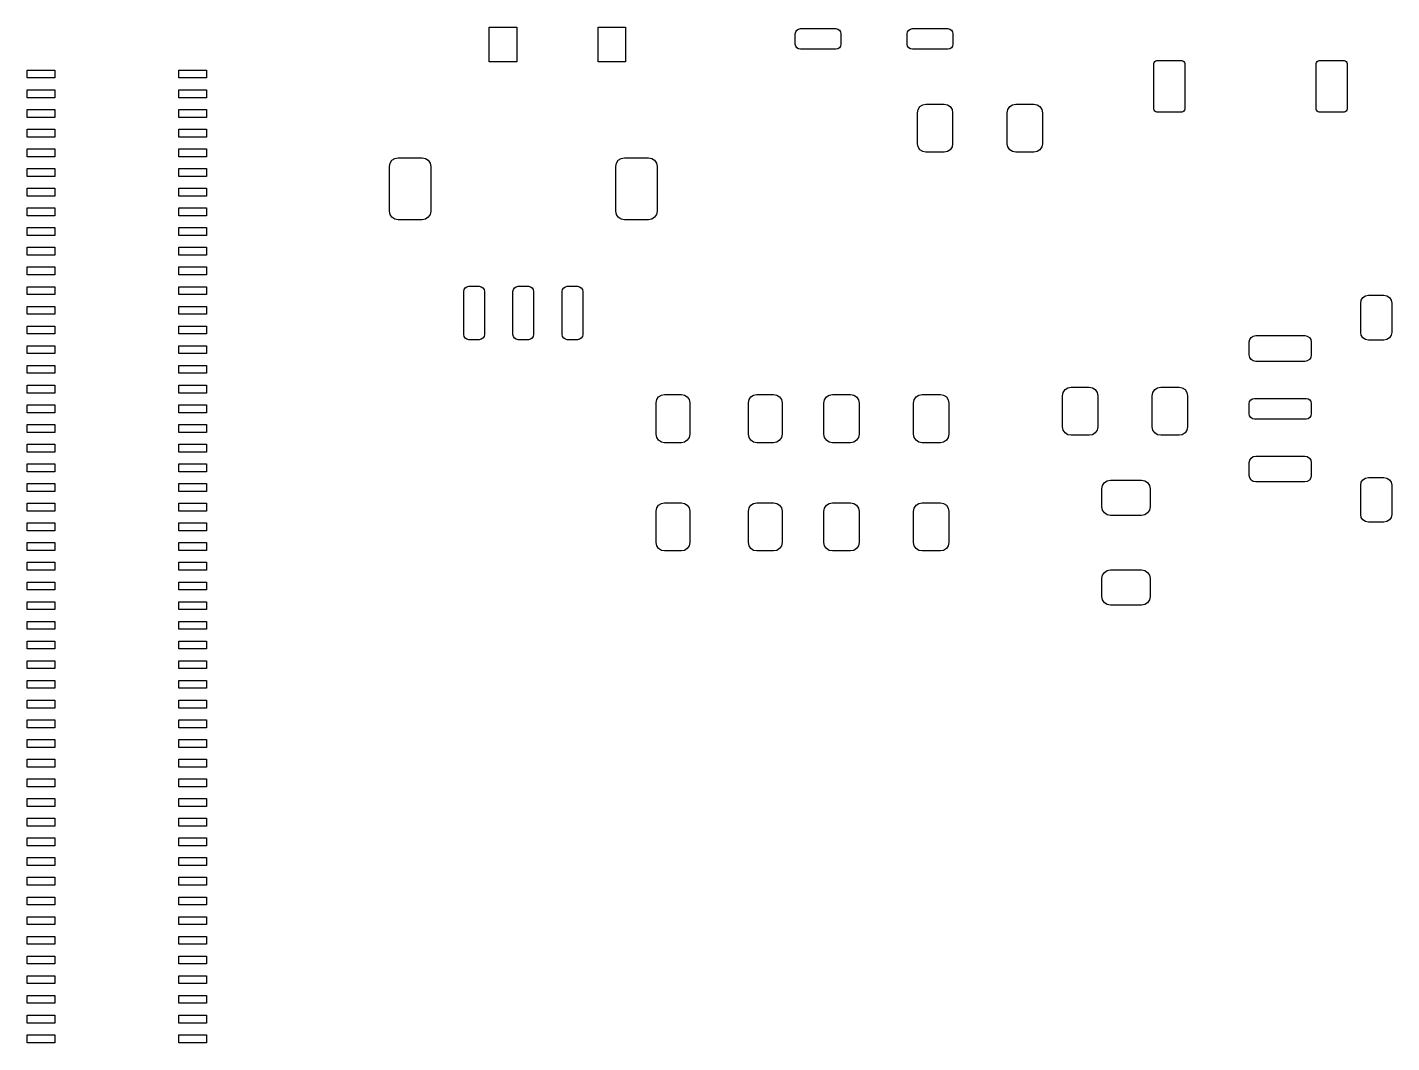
# Model space of a CAD drawing. Header units: millimetres. Extents: x 23.3 to 111.9, y -119.4 to -27.5.
# Drawn here: x 84.14 to 111.87, y -68.88 to -48.25 of the extents above; entities that cross this region are included whole.
import ezdxf

# ---------------------------------------------------------------- set-up
doc = ezdxf.new("R2010")
doc.units = ezdxf.units.MM
doc.layers.add('BLACK', color=250, linetype='CONTINUOUS')

msp = doc.modelspace()

# ---------------------------------------------------------------- linework, layer by layer
at = {"layer": 'BLACK', "linetype": 'CONTINUOUS'}
for p, q in [((93.53, -48.95), (93.53, -48.25)), ((93.53, -48.25), (94.09, -48.25)), ((94.09, -48.25), (94.09, -48.95)), ((95.74, -48.95), (95.74, -48.25)), ((95.74, -48.25), (96.3, -48.25)), ((96.3, -48.25), (96.3, -48.95)), ((99.74875, -48.3825), (99.756743, -48.342318)), ((99.74875, -48.5925), (99.74875, -48.3825)), ((99.756743, -48.342318), (99.779504, -48.308254)), ((99.779504, -48.308254), (99.813568, -48.285493)), ((99.813568, -48.285493), (99.85375, -48.2775)), ((99.85375, -48.2775), (100.57125, -48.2775)), ((100.57125, -48.2775), (100.611432, -48.285493)), ((100.611432, -48.285493), (100.645496, -48.308254)), ((100.645496, -48.308254), (100.668257, -48.342318)), ((100.668257, -48.342318), (100.67625, -48.3825)), ((100.67625, -48.3825), (100.67625, -48.5925)), ((102.02375, -48.3825), (102.031743, -48.342318)), ((102.02375, -48.5925), (102.02375, -48.3825)), ((102.031743, -48.342318), (102.054504, -48.308254)), ((102.054504, -48.308254), (102.088568, -48.285493)), ((102.088568, -48.285493), (102.12875, -48.2775)), ((102.12875, -48.2775), (102.84625, -48.2775)), ((102.84625, -48.2775), (102.886432, -48.285493)), ((102.886432, -48.285493), (102.920496, -48.308254)), ((102.920496, -48.308254), (102.943257, -48.342318)), ((102.943257, -48.342318), (102.95125, -48.3825)), ((102.95125, -48.3825), (102.95125, -48.5925)), ((99.756743, -48.632682), (99.74875, -48.5925)), ((99.779504, -48.666746), (99.756743, -48.632682)), ((99.813568, -48.689507), (99.779504, -48.666746)), ((99.85375, -48.6975), (99.813568, -48.689507)), ((100.57125, -48.6975), (99.85375, -48.6975)), ((100.611432, -48.689507), (100.57125, -48.6975)), ((100.645496, -48.666746), (100.611432, -48.689507)), ((100.668257, -48.632682), (100.645496, -48.666746)), ((100.67625, -48.5925), (100.668257, -48.632682)), ((102.031743, -48.632682), (102.02375, -48.5925)), ((102.054504, -48.666746), (102.031743, -48.632682)), ((102.088568, -48.689507), (102.054504, -48.666746)), ((102.12875, -48.6975), (102.088568, -48.689507)), ((102.84625, -48.6975), (102.12875, -48.6975)), ((102.886432, -48.689507), (102.84625, -48.6975)), ((102.920496, -48.666746), (102.886432, -48.689507)), ((102.943257, -48.632682), (102.920496, -48.666746)), ((102.95125, -48.5925), (102.943257, -48.632682)), ((94.09, -48.95), (93.53, -48.95)), ((96.3, -48.95), (95.74, -48.95)), ((107.035, -48.988), (107.039796, -48.963891)), ((107.035, -49.912), (107.035, -48.988)), ((107.039796, -48.963891), (107.053452, -48.943452)), ((107.053452, -48.943452), (107.073891, -48.929796)), ((107.073891, -48.929796), (107.098, -48.925)), ((107.098, -48.925), (107.602, -48.925)), ((107.602, -48.925), (107.626109, -48.929796)), ((107.626109, -48.929796), (107.646548, -48.943452)), ((107.646548, -48.943452), (107.660204, -48.963891)), ((107.660204, -48.963891), (107.665, -48.988)), ((107.665, -48.988), (107.665, -49.912)), ((110.335, -48.988), (110.339796, -48.963891)), ((110.335, -49.912), (110.335, -48.988)), ((110.339796, -48.963891), (110.353452, -48.943452)), ((110.353452, -48.943452), (110.373891, -48.929796)), ((110.373891, -48.929796), (110.398, -48.925)), ((110.398, -48.925), (110.902, -48.925)), ((110.902, -48.925), (110.926109, -48.929796)), ((110.926109, -48.929796), (110.946548, -48.943452)), ((110.946548, -48.943452), (110.960204, -48.963891)), ((110.960204, -48.963891), (110.965, -48.988)), ((110.965, -48.988), (110.965, -49.912)), ((84.14, -49.28), (84.14, -49.12)), ((84.14, -49.12), (84.7, -49.12)), ((84.7, -49.28), (84.14, -49.28)), ((84.7, -49.12), (84.7, -49.28)), ((87.22, -49.28), (87.22, -49.12)), ((87.22, -49.12), (87.78, -49.12)), ((87.78, -49.28), (87.22, -49.28)), ((87.78, -49.12), (87.78, -49.28)), ((84.14, -49.68), (84.14, -49.52)), ((84.14, -49.52), (84.7, -49.52)), ((84.7, -49.52), (84.7, -49.68)), ((87.22, -49.68), (87.22, -49.52)), ((87.22, -49.52), (87.78, -49.52)), ((87.78, -49.52), (87.78, -49.68)), ((84.7, -49.68), (84.14, -49.68)), ((87.78, -49.68), (87.22, -49.68)), ((102.242071, -49.91803), (102.280006, -49.861256)), ((102.280006, -49.861256), (102.33678, -49.823321)), ((102.33678, -49.823321), (102.40375, -49.81)), ((102.40375, -49.81), (102.77125, -49.81)), ((102.77125, -49.81), (102.83822, -49.823321)), ((102.83822, -49.823321), (102.894994, -49.861256)), ((102.894994, -49.861256), (102.932929, -49.91803)), ((104.067071, -49.91803), (104.105006, -49.861256)), ((104.105006, -49.861256), (104.16178, -49.823321)), ((104.16178, -49.823321), (104.22875, -49.81)), ((104.22875, -49.81), (104.59625, -49.81)), ((104.59625, -49.81), (104.66322, -49.823321)), ((104.66322, -49.823321), (104.719994, -49.861256)), ((104.719994, -49.861256), (104.757929, -49.91803)), ((107.039796, -49.936109), (107.035, -49.912)), ((107.665, -49.912), (107.660204, -49.936109)), ((110.339796, -49.936109), (110.335, -49.912)), ((110.965, -49.912), (110.960204, -49.936109)), ((84.14, -50.08), (84.14, -49.92)), ((84.14, -49.92), (84.7, -49.92)), ((84.7, -50.08), (84.14, -50.08)), ((84.7, -49.92), (84.7, -50.08)), ((87.22, -50.08), (87.22, -49.92)), ((87.22, -49.92), (87.78, -49.92)), ((87.78, -50.08), (87.22, -50.08)), ((87.78, -49.92), (87.78, -50.08)), ((102.22875, -49.985), (102.242071, -49.91803)), ((102.22875, -50.615), (102.22875, -49.985)), ((102.932929, -49.91803), (102.94625, -49.985)), ((102.94625, -49.985), (102.94625, -50.615)), ((104.05375, -49.985), (104.067071, -49.91803)), ((104.05375, -50.615), (104.05375, -49.985)), ((104.757929, -49.91803), (104.77125, -49.985)), ((104.77125, -49.985), (104.77125, -50.615)), ((107.053452, -49.956548), (107.039796, -49.936109)), ((107.073891, -49.970204), (107.053452, -49.956548)), ((107.098, -49.975), (107.073891, -49.970204)), ((107.602, -49.975), (107.098, -49.975)), ((107.626109, -49.970204), (107.602, -49.975)), ((107.646548, -49.956548), (107.626109, -49.970204)), ((107.660204, -49.936109), (107.646548, -49.956548)), ((110.353452, -49.956548), (110.339796, -49.936109)), ((110.373891, -49.970204), (110.353452, -49.956548)), ((110.398, -49.975), (110.373891, -49.970204)), ((110.902, -49.975), (110.398, -49.975)), ((110.926109, -49.970204), (110.902, -49.975)), ((110.946548, -49.956548), (110.926109, -49.970204)), ((110.960204, -49.936109), (110.946548, -49.956548)), ((84.14, -50.48), (84.14, -50.32)), ((84.14, -50.32), (84.7, -50.32)), ((84.7, -50.32), (84.7, -50.48)), ((87.22, -50.48), (87.22, -50.32)), ((87.22, -50.32), (87.78, -50.32)), ((87.78, -50.32), (87.78, -50.48)), ((84.7, -50.48), (84.14, -50.48)), ((84.14, -50.88), (84.14, -50.72)), ((84.14, -50.72), (84.7, -50.72)), ((84.7, -50.72), (84.7, -50.88)), ((87.78, -50.48), (87.22, -50.48)), ((87.22, -50.88), (87.22, -50.72)), ((87.22, -50.72), (87.78, -50.72)), ((87.78, -50.72), (87.78, -50.88)), ((102.242071, -50.68197), (102.22875, -50.615)), ((102.280006, -50.738744), (102.242071, -50.68197)), ((102.33678, -50.776679), (102.280006, -50.738744)), ((102.894994, -50.738744), (102.83822, -50.776679)), ((102.932929, -50.68197), (102.894994, -50.738744)), ((102.94625, -50.615), (102.932929, -50.68197)), ((104.067071, -50.68197), (104.05375, -50.615)), ((104.105006, -50.738744), (104.067071, -50.68197)), ((104.16178, -50.776679), (104.105006, -50.738744)), ((104.719994, -50.738744), (104.66322, -50.776679)), ((104.757929, -50.68197), (104.719994, -50.738744)), ((104.77125, -50.615), (104.757929, -50.68197)), ((84.7, -50.88), (84.14, -50.88)), ((87.78, -50.88), (87.22, -50.88)), ((91.5, -51.075), (91.513321, -51.00803)), ((91.513321, -51.00803), (91.551256, -50.951256)), ((91.551256, -50.951256), (91.60803, -50.913321)), ((91.60803, -50.913321), (91.675, -50.9)), ((91.675, -50.9), (92.165, -50.9)), ((92.165, -50.9), (92.23197, -50.913321)), ((92.23197, -50.913321), (92.288744, -50.951256)), ((92.288744, -50.951256), (92.326679, -51.00803)), ((92.326679, -51.00803), (92.34, -51.075)), ((96.1, -51.075), (96.113321, -51.00803)), ((96.113321, -51.00803), (96.151256, -50.951256)), ((96.151256, -50.951256), (96.20803, -50.913321)), ((96.20803, -50.913321), (96.275, -50.9)), ((96.275, -50.9), (96.765, -50.9)), ((96.765, -50.9), (96.83197, -50.913321)), ((96.83197, -50.913321), (96.888744, -50.951256)), ((96.888744, -50.951256), (96.926679, -51.00803)), ((96.926679, -51.00803), (96.94, -51.075)), ((102.40375, -50.79), (102.33678, -50.776679)), ((102.77125, -50.79), (102.40375, -50.79)), ((102.83822, -50.776679), (102.77125, -50.79)), ((104.22875, -50.79), (104.16178, -50.776679)), ((104.59625, -50.79), (104.22875, -50.79)), ((104.66322, -50.776679), (104.59625, -50.79)), ((84.14, -51.28), (84.14, -51.12)), ((84.14, -51.12), (84.7, -51.12)), ((84.7, -51.28), (84.14, -51.28)), ((84.7, -51.12), (84.7, -51.28)), ((87.22, -51.28), (87.22, -51.12)), ((87.22, -51.12), (87.78, -51.12)), ((87.78, -51.28), (87.22, -51.28)), ((87.78, -51.12), (87.78, -51.28)), ((91.5, -51.985), (91.5, -51.075)), ((92.34, -51.075), (92.34, -51.985)), ((96.1, -51.985), (96.1, -51.075)), ((96.94, -51.075), (96.94, -51.985)), ((84.14, -51.68), (84.14, -51.52)), ((84.14, -51.52), (84.7, -51.52)), ((84.7, -51.52), (84.7, -51.68)), ((87.22, -51.68), (87.22, -51.52)), ((87.22, -51.52), (87.78, -51.52)), ((87.78, -51.52), (87.78, -51.68)), ((84.7, -51.68), (84.14, -51.68)), ((87.78, -51.68), (87.22, -51.68)), ((84.14, -52.08), (84.14, -51.92)), ((84.14, -51.92), (84.7, -51.92)), ((84.7, -52.08), (84.14, -52.08)), ((84.7, -51.92), (84.7, -52.08)), ((87.22, -52.08), (87.22, -51.92)), ((87.22, -51.92), (87.78, -51.92)), ((87.78, -52.08), (87.22, -52.08)), ((87.78, -51.92), (87.78, -52.08)), ((91.513321, -52.05197), (91.5, -51.985)), ((91.551256, -52.108744), (91.513321, -52.05197)), ((91.60803, -52.146679), (91.551256, -52.108744)), ((92.288744, -52.108744), (92.23197, -52.146679)), ((92.326679, -52.05197), (92.288744, -52.108744)), ((92.34, -51.985), (92.326679, -52.05197)), ((96.113321, -52.05197), (96.1, -51.985)), ((96.151256, -52.108744), (96.113321, -52.05197)), ((96.20803, -52.146679), (96.151256, -52.108744)), ((96.888744, -52.108744), (96.83197, -52.146679)), ((96.926679, -52.05197), (96.888744, -52.108744)), ((96.94, -51.985), (96.926679, -52.05197)), ((84.14, -52.48), (84.14, -52.32)), ((84.14, -52.32), (84.7, -52.32)), ((84.7, -52.32), (84.7, -52.48)), ((87.22, -52.48), (87.22, -52.32)), ((87.22, -52.32), (87.78, -52.32)), ((87.78, -52.32), (87.78, -52.48)), ((91.675, -52.16), (91.60803, -52.146679)), ((92.165, -52.16), (91.675, -52.16)), ((92.23197, -52.146679), (92.165, -52.16)), ((96.275, -52.16), (96.20803, -52.146679)), ((96.765, -52.16), (96.275, -52.16)), ((96.83197, -52.146679), (96.765, -52.16)), ((84.7, -52.48), (84.14, -52.48)), ((87.78, -52.48), (87.22, -52.48)), ((84.14, -52.88), (84.14, -52.72)), ((84.14, -52.72), (84.7, -52.72)), ((84.7, -52.88), (84.14, -52.88)), ((84.7, -52.72), (84.7, -52.88)), ((87.22, -52.88), (87.22, -52.72)), ((87.22, -52.72), (87.78, -52.72)), ((87.78, -52.88), (87.22, -52.88)), ((87.78, -52.72), (87.78, -52.88)), ((84.14, -53.28), (84.14, -53.12)), ((84.14, -53.12), (84.7, -53.12)), ((84.7, -53.12), (84.7, -53.28)), ((87.22, -53.28), (87.22, -53.12)), ((87.22, -53.12), (87.78, -53.12)), ((87.78, -53.12), (87.78, -53.28)), ((84.7, -53.28), (84.14, -53.28)), ((87.78, -53.28), (87.22, -53.28)), ((93.074818, -53.520493), (93.115, -53.5125)), ((93.115, -53.5125), (93.325, -53.5125)), ((93.325, -53.5125), (93.365182, -53.520493)), ((94.074818, -53.520493), (94.115, -53.5125)), ((94.115, -53.5125), (94.325, -53.5125)), ((94.325, -53.5125), (94.365182, -53.520493)), ((95.074818, -53.520493), (95.115, -53.5125)), ((95.115, -53.5125), (95.325, -53.5125)), ((95.325, -53.5125), (95.365182, -53.520493)), ((84.14, -53.68), (84.14, -53.52)), ((84.14, -53.52), (84.7, -53.52)), ((84.7, -53.68), (84.14, -53.68)), ((84.7, -53.52), (84.7, -53.68)), ((87.22, -53.68), (87.22, -53.52)), ((87.22, -53.52), (87.78, -53.52)), ((87.78, -53.68), (87.22, -53.68)), ((87.78, -53.52), (87.78, -53.68)), ((93.01, -53.6175), (93.017993, -53.577318)), ((93.01, -54.4925), (93.01, -53.6175)), ((93.017993, -53.577318), (93.040754, -53.543254)), ((93.040754, -53.543254), (93.074818, -53.520493)), ((93.365182, -53.520493), (93.399246, -53.543254)), ((93.399246, -53.543254), (93.422007, -53.577318)), ((93.422007, -53.577318), (93.43, -53.6175)), ((93.43, -53.6175), (93.43, -54.4925)), ((94.01, -53.6175), (94.017993, -53.577318)), ((94.01, -54.4925), (94.01, -53.6175)), ((94.017993, -53.577318), (94.040754, -53.543254)), ((94.040754, -53.543254), (94.074818, -53.520493)), ((94.365182, -53.520493), (94.399246, -53.543254)), ((94.399246, -53.543254), (94.422007, -53.577318)), ((94.422007, -53.577318), (94.43, -53.6175)), ((94.43, -53.6175), (94.43, -54.4925)), ((95.01, -53.6175), (95.017993, -53.577318)), ((95.01, -54.4925), (95.01, -53.6175)), ((95.017993, -53.577318), (95.040754, -53.543254)), ((95.040754, -53.543254), (95.074818, -53.520493)), ((95.365182, -53.520493), (95.399246, -53.543254)), ((95.399246, -53.543254), (95.422007, -53.577318)), ((95.422007, -53.577318), (95.43, -53.6175)), ((95.43, -53.6175), (95.43, -54.4925)), ((111.239, -53.8525), (111.250989, -53.792227)), ((111.250989, -53.792227), (111.285131, -53.741131)), ((111.285131, -53.741131), (111.336227, -53.706989)), ((111.336227, -53.706989), (111.3965, -53.695)), ((111.3965, -53.695), (111.7115, -53.695)), ((111.7115, -53.695), (111.771773, -53.706989)), ((111.771773, -53.706989), (111.822869, -53.741131)), ((111.822869, -53.741131), (111.857011, -53.792227)), ((111.857011, -53.792227), (111.869, -53.8525)), ((84.14, -54.08), (84.14, -53.92)), ((84.14, -53.92), (84.7, -53.92)), ((84.7, -53.92), (84.7, -54.08)), ((87.22, -54.08), (87.22, -53.92)), ((87.22, -53.92), (87.78, -53.92)), ((87.78, -53.92), (87.78, -54.08)), ((111.239, -54.4475), (111.239, -53.8525)), ((111.869, -53.8525), (111.869, -54.4475)), ((84.7, -54.08), (84.14, -54.08)), ((84.14, -54.48), (84.14, -54.32)), ((84.14, -54.32), (84.7, -54.32)), ((84.7, -54.32), (84.7, -54.48)), ((87.78, -54.08), (87.22, -54.08)), ((87.22, -54.48), (87.22, -54.32)), ((87.22, -54.32), (87.78, -54.32)), ((87.78, -54.32), (87.78, -54.48)), ((84.7, -54.48), (84.14, -54.48)), ((87.78, -54.48), (87.22, -54.48)), ((93.017993, -54.532682), (93.01, -54.4925)), ((93.040754, -54.566746), (93.017993, -54.532682)), ((93.074818, -54.589507), (93.040754, -54.566746)), ((93.115, -54.5975), (93.074818, -54.589507)), ((93.325, -54.5975), (93.115, -54.5975)), ((93.365182, -54.589507), (93.325, -54.5975)), ((93.399246, -54.566746), (93.365182, -54.589507)), ((93.422007, -54.532682), (93.399246, -54.566746)), ((93.43, -54.4925), (93.422007, -54.532682)), ((94.017993, -54.532682), (94.01, -54.4925)), ((94.040754, -54.566746), (94.017993, -54.532682)), ((94.074818, -54.589507), (94.040754, -54.566746)), ((94.115, -54.5975), (94.074818, -54.589507)), ((94.325, -54.5975), (94.115, -54.5975)), ((94.365182, -54.589507), (94.325, -54.5975)), ((94.399246, -54.566746), (94.365182, -54.589507)), ((94.422007, -54.532682), (94.399246, -54.566746)), ((94.43, -54.4925), (94.422007, -54.532682)), ((95.017993, -54.532682), (95.01, -54.4925)), ((95.040754, -54.566746), (95.017993, -54.532682)), ((95.074818, -54.589507), (95.040754, -54.566746)), ((95.115, -54.5975), (95.074818, -54.589507)), ((95.325, -54.5975), (95.115, -54.5975)), ((95.365182, -54.589507), (95.325, -54.5975)), ((95.399246, -54.566746), (95.365182, -54.589507)), ((95.422007, -54.532682), (95.399246, -54.566746)), ((95.43, -54.4925), (95.422007, -54.532682)), ((108.974, -54.64375), (108.983991, -54.593523)), ((108.983991, -54.593523), (109.012442, -54.550942)), ((109.012442, -54.550942), (109.055023, -54.522491)), ((109.055023, -54.522491), (109.10525, -54.5125)), ((109.10525, -54.5125), (110.10275, -54.5125)), ((110.10275, -54.5125), (110.152977, -54.522491)), ((110.152977, -54.522491), (110.195558, -54.550942)), ((110.195558, -54.550942), (110.224009, -54.593523)), ((110.224009, -54.593523), (110.234, -54.64375)), ((111.250989, -54.507773), (111.239, -54.4475)), ((111.285131, -54.558869), (111.250989, -54.507773)), ((111.336227, -54.593011), (111.285131, -54.558869)), ((111.3965, -54.605), (111.336227, -54.593011)), ((111.7115, -54.605), (111.3965, -54.605)), ((111.771773, -54.593011), (111.7115, -54.605)), ((111.822869, -54.558869), (111.771773, -54.593011)), ((111.857011, -54.507773), (111.822869, -54.558869)), ((111.869, -54.4475), (111.857011, -54.507773)), ((84.14, -54.88), (84.14, -54.72)), ((84.14, -54.72), (84.7, -54.72)), ((84.7, -54.88), (84.14, -54.88)), ((84.7, -54.72), (84.7, -54.88)), ((87.22, -54.88), (87.22, -54.72)), ((87.22, -54.72), (87.78, -54.72)), ((87.78, -54.88), (87.22, -54.88)), ((87.78, -54.72), (87.78, -54.88)), ((108.974, -54.90625), (108.974, -54.64375)), ((110.234, -54.64375), (110.234, -54.90625)), ((84.14, -55.28), (84.14, -55.12)), ((84.14, -55.12), (84.7, -55.12)), ((84.7, -55.12), (84.7, -55.28)), ((87.22, -55.28), (87.22, -55.12)), ((87.22, -55.12), (87.78, -55.12)), ((87.78, -55.12), (87.78, -55.28)), ((108.983991, -54.956477), (108.974, -54.90625)), ((109.012442, -54.999058), (108.983991, -54.956477)), ((109.055023, -55.027509), (109.012442, -54.999058)), ((109.10525, -55.0375), (109.055023, -55.027509)), ((110.10275, -55.0375), (109.10525, -55.0375)), ((110.152977, -55.027509), (110.10275, -55.0375)), ((110.195558, -54.999058), (110.152977, -55.027509)), ((110.224009, -54.956477), (110.195558, -54.999058)), ((110.234, -54.90625), (110.224009, -54.956477)), ((84.7, -55.28), (84.14, -55.28)), ((87.78, -55.28), (87.22, -55.28)), ((84.14, -55.68), (84.14, -55.52)), ((84.14, -55.52), (84.7, -55.52)), ((84.7, -55.68), (84.14, -55.68)), ((84.7, -55.52), (84.7, -55.68)), ((87.22, -55.68), (87.22, -55.52)), ((87.22, -55.52), (87.78, -55.52)), ((87.78, -55.68), (87.22, -55.68)), ((87.78, -55.52), (87.78, -55.68)), ((96.971225, -55.759975), (97.02658, -55.722988)), ((97.02658, -55.722988), (97.091876, -55.710001)), ((97.091876, -55.710001), (97.433125, -55.71)), ((97.433125, -55.71), (97.49842, -55.722988)), ((97.49842, -55.722988), (97.553775, -55.759975)), ((98.846225, -55.759975), (98.90158, -55.722988)), ((98.90158, -55.722988), (98.966876, -55.710001)), ((98.966876, -55.710001), (99.308125, -55.71)), ((99.308125, -55.71), (99.37342, -55.722988)), ((99.37342, -55.722988), (99.428775, -55.759975)), ((100.380006, -55.761256), (100.43678, -55.723321)), ((100.43678, -55.723321), (100.50375, -55.71)), ((100.50375, -55.71), (100.87125, -55.71)), ((100.87125, -55.71), (100.93822, -55.723321)), ((100.93822, -55.723321), (100.994994, -55.761256)), ((102.205006, -55.761256), (102.26178, -55.723321)), ((102.26178, -55.723321), (102.32875, -55.71)), ((102.32875, -55.71), (102.69625, -55.71)), ((102.69625, -55.71), (102.76322, -55.723321)), ((102.76322, -55.723321), (102.819994, -55.761256)), ((105.17875, -55.735), (105.192071, -55.66803)), ((105.17875, -56.365), (105.17875, -55.735)), ((105.192071, -55.66803), (105.230006, -55.611256)), ((105.230006, -55.611256), (105.28678, -55.573321)), ((105.28678, -55.573321), (105.35375, -55.56)), ((105.35375, -55.56), (105.72125, -55.56)), ((105.72125, -55.56), (105.78822, -55.573321)), ((105.78822, -55.573321), (105.844994, -55.611256)), ((105.844994, -55.611256), (105.882929, -55.66803)), ((105.882929, -55.66803), (105.89625, -55.735)), ((105.89625, -55.735), (105.89625, -56.365)), ((107.00375, -55.735), (107.017071, -55.66803)), ((107.00375, -56.365), (107.00375, -55.735)), ((107.017071, -55.66803), (107.055006, -55.611256)), ((107.055006, -55.611256), (107.11178, -55.573321)), ((107.11178, -55.573321), (107.17875, -55.56)), ((107.17875, -55.56), (107.54625, -55.56)), ((107.54625, -55.56), (107.61322, -55.573321)), ((107.61322, -55.573321), (107.669994, -55.611256)), ((107.669994, -55.611256), (107.707929, -55.66803)), ((107.707929, -55.66803), (107.72125, -55.735)), ((107.72125, -55.735), (107.72125, -56.365)), ((84.14, -56.08), (84.14, -55.92)), ((84.14, -55.92), (84.7, -55.92)), ((84.7, -55.92), (84.7, -56.08)), ((87.22, -56.08), (87.22, -55.92)), ((87.22, -55.92), (87.78, -55.92)), ((87.78, -55.92), (87.78, -56.08)), ((96.92125, -55.880625), (96.934238, -55.81533)), ((96.921251, -56.519374), (96.92125, -55.880625)), ((96.934238, -55.81533), (96.971225, -55.759975)), ((97.553775, -55.759975), (97.590762, -55.81533)), ((97.590762, -55.81533), (97.603749, -55.880626)), ((97.603749, -55.880626), (97.60375, -56.519375)), ((98.79625, -55.880625), (98.809238, -55.81533)), ((98.796251, -56.519374), (98.79625, -55.880625)), ((98.809238, -55.81533), (98.846225, -55.759975)), ((99.428775, -55.759975), (99.465762, -55.81533)), ((99.465762, -55.81533), (99.478749, -55.880626)), ((99.478749, -55.880626), (99.47875, -56.519375)), ((100.32875, -55.885), (100.342071, -55.81803)), ((100.32875, -56.515), (100.32875, -55.885)), ((100.342071, -55.81803), (100.380006, -55.761256)), ((100.994994, -55.761256), (101.032929, -55.81803)), ((101.032929, -55.81803), (101.04625, -55.885)), ((101.04625, -55.885), (101.04625, -56.515)), ((102.15375, -55.885), (102.167071, -55.81803)), ((102.15375, -56.515), (102.15375, -55.885)), ((102.167071, -55.81803), (102.205006, -55.761256)), ((102.819994, -55.761256), (102.857929, -55.81803)), ((102.857929, -55.81803), (102.87125, -55.885)), ((102.87125, -55.885), (102.87125, -56.515)), ((108.974, -55.895), (108.981993, -55.854818)), ((108.974, -56.105), (108.974, -55.895)), ((108.981993, -55.854818), (109.004754, -55.820754)), ((109.004754, -55.820754), (109.038818, -55.797993)), ((109.038818, -55.797993), (109.079, -55.79)), ((109.079, -55.79), (110.129, -55.79)), ((110.129, -55.79), (110.169182, -55.797993)), ((110.169182, -55.797993), (110.203246, -55.820754)), ((110.203246, -55.820754), (110.226007, -55.854818)), ((110.226007, -55.854818), (110.234, -55.895)), ((110.234, -55.895), (110.234, -56.105)), ((84.7, -56.08), (84.14, -56.08)), ((87.78, -56.08), (87.22, -56.08)), ((108.981993, -56.145182), (108.974, -56.105)), ((109.004754, -56.179246), (108.981993, -56.145182)), ((109.038818, -56.202007), (109.004754, -56.179246)), ((109.079, -56.21), (109.038818, -56.202007)), ((110.129, -56.21), (109.079, -56.21)), ((110.169182, -56.202007), (110.129, -56.21)), ((110.203246, -56.179246), (110.169182, -56.202007)), ((110.226007, -56.145182), (110.203246, -56.179246)), ((110.234, -56.105), (110.226007, -56.145182)), ((84.14, -56.48), (84.14, -56.32)), ((84.14, -56.32), (84.7, -56.32)), ((84.7, -56.48), (84.14, -56.48)), ((84.7, -56.32), (84.7, -56.48)), ((87.22, -56.48), (87.22, -56.32)), ((87.22, -56.32), (87.78, -56.32)), ((87.78, -56.48), (87.22, -56.48)), ((87.78, -56.32), (87.78, -56.48)), ((96.934238, -56.58467), (96.921251, -56.519374)), ((97.60375, -56.519375), (97.590762, -56.58467)), ((98.809238, -56.58467), (98.796251, -56.519374)), ((99.47875, -56.519375), (99.465762, -56.58467)), ((100.342071, -56.58197), (100.32875, -56.515)), ((101.04625, -56.515), (101.032929, -56.58197)), ((102.167071, -56.58197), (102.15375, -56.515)), ((102.87125, -56.515), (102.857929, -56.58197)), ((105.192071, -56.43197), (105.17875, -56.365)), ((105.230006, -56.488744), (105.192071, -56.43197)), ((105.28678, -56.526679), (105.230006, -56.488744)), ((105.35375, -56.54), (105.28678, -56.526679)), ((105.72125, -56.54), (105.35375, -56.54)), ((105.78822, -56.526679), (105.72125, -56.54)), ((105.844994, -56.488744), (105.78822, -56.526679)), ((105.882929, -56.43197), (105.844994, -56.488744)), ((105.89625, -56.365), (105.882929, -56.43197)), ((107.017071, -56.43197), (107.00375, -56.365)), ((107.055006, -56.488744), (107.017071, -56.43197)), ((107.11178, -56.526679), (107.055006, -56.488744)), ((107.17875, -56.54), (107.11178, -56.526679)), ((107.54625, -56.54), (107.17875, -56.54)), ((107.61322, -56.526679), (107.54625, -56.54)), ((107.669994, -56.488744), (107.61322, -56.526679)), ((107.707929, -56.43197), (107.669994, -56.488744)), ((107.72125, -56.365), (107.707929, -56.43197)), ((84.14, -56.88), (84.14, -56.72)), ((84.14, -56.72), (84.7, -56.72)), ((84.7, -56.72), (84.7, -56.88)), ((87.22, -56.88), (87.22, -56.72)), ((87.22, -56.72), (87.78, -56.72)), ((87.78, -56.72), (87.78, -56.88)), ((96.971225, -56.640025), (96.934238, -56.58467)), ((97.02658, -56.677012), (96.971225, -56.640025)), ((97.091875, -56.69), (97.02658, -56.677012)), ((97.433124, -56.689999), (97.091875, -56.69)), ((97.49842, -56.677012), (97.433124, -56.689999)), ((97.553775, -56.640025), (97.49842, -56.677012)), ((97.590762, -56.58467), (97.553775, -56.640025)), ((98.846225, -56.640025), (98.809238, -56.58467)), ((98.90158, -56.677012), (98.846225, -56.640025)), ((98.966875, -56.69), (98.90158, -56.677012)), ((99.308124, -56.689999), (98.966875, -56.69)), ((99.37342, -56.677012), (99.308124, -56.689999)), ((99.428775, -56.640025), (99.37342, -56.677012)), ((99.465762, -56.58467), (99.428775, -56.640025)), ((100.380006, -56.638744), (100.342071, -56.58197)), ((100.43678, -56.676679), (100.380006, -56.638744)), ((100.50375, -56.69), (100.43678, -56.676679)), ((100.87125, -56.69), (100.50375, -56.69)), ((100.93822, -56.676679), (100.87125, -56.69)), ((100.994994, -56.638744), (100.93822, -56.676679)), ((101.032929, -56.58197), (100.994994, -56.638744)), ((102.205006, -56.638744), (102.167071, -56.58197)), ((102.26178, -56.676679), (102.205006, -56.638744)), ((102.32875, -56.69), (102.26178, -56.676679)), ((102.69625, -56.69), (102.32875, -56.69)), ((102.76322, -56.676679), (102.69625, -56.69)), ((102.819994, -56.638744), (102.76322, -56.676679)), ((102.857929, -56.58197), (102.819994, -56.638744)), ((84.7, -56.88), (84.14, -56.88)), ((84.14, -57.28), (84.14, -57.12)), ((84.14, -57.12), (84.7, -57.12)), ((84.7, -57.12), (84.7, -57.28)), ((87.78, -56.88), (87.22, -56.88)), ((87.22, -57.28), (87.22, -57.12)), ((87.22, -57.12), (87.78, -57.12)), ((87.78, -57.12), (87.78, -57.28)), ((108.974, -57.09375), (108.983991, -57.043523)), ((108.974, -57.35625), (108.974, -57.09375)), ((108.983991, -57.043523), (109.012442, -57.000942)), ((109.012442, -57.000942), (109.055023, -56.972491)), ((109.055023, -56.972491), (109.10525, -56.9625)), ((109.10525, -56.9625), (110.10275, -56.9625)), ((110.10275, -56.9625), (110.152977, -56.972491)), ((110.152977, -56.972491), (110.195558, -57.000942)), ((110.195558, -57.000942), (110.224009, -57.043523)), ((110.224009, -57.043523), (110.234, -57.09375)), ((110.234, -57.09375), (110.234, -57.35625)), ((84.7, -57.28), (84.14, -57.28)), ((87.78, -57.28), (87.22, -57.28)), ((108.983991, -57.406477), (108.974, -57.35625)), ((110.234, -57.35625), (110.224009, -57.406477)), ((111.336227, -57.406989), (111.3965, -57.395)), ((111.3965, -57.395), (111.7115, -57.395)), ((111.7115, -57.395), (111.771773, -57.406989)), ((84.14, -57.68), (84.14, -57.52)), ((84.14, -57.52), (84.7, -57.52)), ((84.7, -57.52), (84.7, -57.68)), ((87.22, -57.68), (87.22, -57.52)), ((87.22, -57.52), (87.78, -57.52)), ((87.78, -57.52), (87.78, -57.68)), ((105.98, -57.62375), (105.993321, -57.55678)), ((105.98, -57.99125), (105.98, -57.62375)), ((105.993321, -57.55678), (106.031256, -57.500006)), ((106.031256, -57.500006), (106.08803, -57.462071)), ((106.08803, -57.462071), (106.155, -57.44875)), ((106.155, -57.44875), (106.785, -57.44875)), ((106.785, -57.44875), (106.85197, -57.462071)), ((106.85197, -57.462071), (106.908744, -57.500006)), ((106.908744, -57.500006), (106.946679, -57.55678)), ((106.946679, -57.55678), (106.96, -57.62375)), ((106.96, -57.62375), (106.96, -57.99125)), ((109.012442, -57.449058), (108.983991, -57.406477)), ((109.055023, -57.477509), (109.012442, -57.449058)), ((109.10525, -57.4875), (109.055023, -57.477509)), ((110.10275, -57.4875), (109.10525, -57.4875)), ((110.152977, -57.477509), (110.10275, -57.4875)), ((110.195558, -57.449058), (110.152977, -57.477509)), ((110.224009, -57.406477), (110.195558, -57.449058)), ((111.239, -57.5525), (111.250989, -57.492227)), ((111.239, -58.1475), (111.239, -57.5525)), ((111.250989, -57.492227), (111.285131, -57.441131)), ((111.285131, -57.441131), (111.336227, -57.406989)), ((111.771773, -57.406989), (111.822869, -57.441131)), ((111.822869, -57.441131), (111.857011, -57.492227)), ((111.857011, -57.492227), (111.869, -57.5525)), ((111.869, -57.5525), (111.869, -58.1475)), ((84.7, -57.68), (84.14, -57.68)), ((84.14, -58.08), (84.14, -57.92)), ((84.14, -57.92), (84.7, -57.92)), ((84.7, -57.92), (84.7, -58.08)), ((87.78, -57.68), (87.22, -57.68)), ((87.22, -58.08), (87.22, -57.92)), ((87.22, -57.92), (87.78, -57.92)), ((87.78, -57.92), (87.78, -58.08)), ((96.971225, -57.959975), (97.02658, -57.922988)), ((97.02658, -57.922988), (97.091876, -57.910001)), ((97.091876, -57.910001), (97.433125, -57.91)), ((97.433125, -57.91), (97.49842, -57.922988)), ((97.49842, -57.922988), (97.553775, -57.959975)), ((98.846225, -57.959975), (98.90158, -57.922988)), ((98.90158, -57.922988), (98.966876, -57.910001)), ((98.966876, -57.910001), (99.308125, -57.91)), ((99.308125, -57.91), (99.37342, -57.922988)), ((99.37342, -57.922988), (99.428775, -57.959975)), ((100.380006, -57.961256), (100.43678, -57.923321)), ((100.43678, -57.923321), (100.50375, -57.91)), ((100.50375, -57.91), (100.87125, -57.91)), ((100.87125, -57.91), (100.93822, -57.923321)), ((100.93822, -57.923321), (100.994994, -57.961256)), ((102.205006, -57.961256), (102.26178, -57.923321)), ((102.26178, -57.923321), (102.32875, -57.91)), ((102.32875, -57.91), (102.69625, -57.91)), ((102.69625, -57.91), (102.76322, -57.923321)), ((102.76322, -57.923321), (102.819994, -57.961256)), ((84.7, -58.08), (84.14, -58.08)), ((87.78, -58.08), (87.22, -58.08)), ((96.92125, -58.080625), (96.934238, -58.01533)), ((96.921251, -58.719374), (96.92125, -58.080625)), ((96.934238, -58.01533), (96.971225, -57.959975)), ((97.553775, -57.959975), (97.590762, -58.01533)), ((97.590762, -58.01533), (97.603749, -58.080626)), ((97.603749, -58.080626), (97.60375, -58.719375)), ((98.79625, -58.080625), (98.809238, -58.01533)), ((98.796251, -58.719374), (98.79625, -58.080625)), ((98.809238, -58.01533), (98.846225, -57.959975)), ((99.428775, -57.959975), (99.465762, -58.01533)), ((99.465762, -58.01533), (99.478749, -58.080626)), ((99.478749, -58.080626), (99.47875, -58.719375)), ((100.32875, -58.085), (100.342071, -58.01803)), ((100.32875, -58.715), (100.32875, -58.085)), ((100.342071, -58.01803), (100.380006, -57.961256)), ((100.994994, -57.961256), (101.032929, -58.01803)), ((101.032929, -58.01803), (101.04625, -58.085)), ((101.04625, -58.085), (101.04625, -58.715)), ((102.15375, -58.085), (102.167071, -58.01803)), ((102.15375, -58.715), (102.15375, -58.085)), ((102.167071, -58.01803), (102.205006, -57.961256)), ((102.819994, -57.961256), (102.857929, -58.01803)), ((102.857929, -58.01803), (102.87125, -58.085)), ((102.87125, -58.085), (102.87125, -58.715)), ((105.993321, -58.05822), (105.98, -57.99125)), ((106.031256, -58.114994), (105.993321, -58.05822)), ((106.08803, -58.152929), (106.031256, -58.114994)), ((106.155, -58.16625), (106.08803, -58.152929)), ((106.785, -58.16625), (106.155, -58.16625)), ((106.85197, -58.152929), (106.785, -58.16625)), ((106.908744, -58.114994), (106.85197, -58.152929)), ((106.946679, -58.05822), (106.908744, -58.114994)), ((106.96, -57.99125), (106.946679, -58.05822)), ((111.250989, -58.207773), (111.239, -58.1475)), ((111.285131, -58.258869), (111.250989, -58.207773)), ((111.857011, -58.207773), (111.822869, -58.258869)), ((111.869, -58.1475), (111.857011, -58.207773)), ((84.14, -58.48), (84.14, -58.32)), ((84.14, -58.32), (84.7, -58.32)), ((84.7, -58.48), (84.14, -58.48)), ((84.7, -58.32), (84.7, -58.48)), ((87.22, -58.48), (87.22, -58.32)), ((87.22, -58.32), (87.78, -58.32)), ((87.78, -58.48), (87.22, -58.48)), ((87.78, -58.32), (87.78, -58.48)), ((111.336227, -58.293011), (111.285131, -58.258869)), ((111.3965, -58.305), (111.336227, -58.293011)), ((111.7115, -58.305), (111.3965, -58.305)), ((111.771773, -58.293011), (111.7115, -58.305)), ((111.822869, -58.258869), (111.771773, -58.293011)), ((84.14, -58.88), (84.14, -58.72)), ((84.14, -58.72), (84.7, -58.72)), ((84.7, -58.72), (84.7, -58.88)), ((87.22, -58.88), (87.22, -58.72)), ((87.22, -58.72), (87.78, -58.72)), ((87.78, -58.72), (87.78, -58.88)), ((96.934238, -58.78467), (96.921251, -58.719374)), ((96.971225, -58.840025), (96.934238, -58.78467)), ((97.590762, -58.78467), (97.553775, -58.840025)), ((97.60375, -58.719375), (97.590762, -58.78467)), ((98.809238, -58.78467), (98.796251, -58.719374)), ((98.846225, -58.840025), (98.809238, -58.78467)), ((99.465762, -58.78467), (99.428775, -58.840025)), ((99.47875, -58.719375), (99.465762, -58.78467)), ((100.342071, -58.78197), (100.32875, -58.715)), ((100.380006, -58.838744), (100.342071, -58.78197)), ((101.032929, -58.78197), (100.994994, -58.838744)), ((101.04625, -58.715), (101.032929, -58.78197)), ((102.167071, -58.78197), (102.15375, -58.715)), ((102.205006, -58.838744), (102.167071, -58.78197)), ((102.857929, -58.78197), (102.819994, -58.838744)), ((102.87125, -58.715), (102.857929, -58.78197)), ((84.7, -58.88), (84.14, -58.88)), ((87.78, -58.88), (87.22, -58.88)), ((97.02658, -58.877012), (96.971225, -58.840025)), ((97.091875, -58.89), (97.02658, -58.877012)), ((97.433124, -58.889999), (97.091875, -58.89)), ((97.49842, -58.877012), (97.433124, -58.889999)), ((97.553775, -58.840025), (97.49842, -58.877012)), ((98.90158, -58.877012), (98.846225, -58.840025)), ((98.966875, -58.89), (98.90158, -58.877012)), ((99.308124, -58.889999), (98.966875, -58.89)), ((99.37342, -58.877012), (99.308124, -58.889999)), ((99.428775, -58.840025), (99.37342, -58.877012)), ((100.43678, -58.876679), (100.380006, -58.838744)), ((100.50375, -58.89), (100.43678, -58.876679)), ((100.87125, -58.89), (100.50375, -58.89)), ((100.93822, -58.876679), (100.87125, -58.89)), ((100.994994, -58.838744), (100.93822, -58.876679)), ((102.26178, -58.876679), (102.205006, -58.838744)), ((102.32875, -58.89), (102.26178, -58.876679)), ((102.69625, -58.89), (102.32875, -58.89)), ((102.76322, -58.876679), (102.69625, -58.89)), ((102.819994, -58.838744), (102.76322, -58.876679)), ((84.14, -59.28), (84.14, -59.12)), ((84.14, -59.12), (84.7, -59.12)), ((84.7, -59.28), (84.14, -59.28)), ((84.7, -59.12), (84.7, -59.28)), ((87.22, -59.28), (87.22, -59.12)), ((87.22, -59.12), (87.78, -59.12)), ((87.78, -59.28), (87.22, -59.28)), ((87.78, -59.12), (87.78, -59.28)), ((105.993321, -59.38178), (106.031256, -59.325006)), ((106.031256, -59.325006), (106.08803, -59.287071)), ((106.08803, -59.287071), (106.155, -59.27375)), ((106.155, -59.27375), (106.785, -59.27375)), ((106.785, -59.27375), (106.85197, -59.287071)), ((106.85197, -59.287071), (106.908744, -59.325006)), ((106.908744, -59.325006), (106.946679, -59.38178)), ((84.14, -59.68), (84.14, -59.52)), ((84.14, -59.52), (84.7, -59.52)), ((84.7, -59.52), (84.7, -59.68)), ((87.22, -59.68), (87.22, -59.52)), ((87.22, -59.52), (87.78, -59.52)), ((87.78, -59.52), (87.78, -59.68)), ((105.98, -59.44875), (105.993321, -59.38178)), ((105.98, -59.81625), (105.98, -59.44875)), ((106.946679, -59.38178), (106.96, -59.44875)), ((106.96, -59.44875), (106.96, -59.81625)), ((84.7, -59.68), (84.14, -59.68)), ((87.78, -59.68), (87.22, -59.68)), ((105.993321, -59.88322), (105.98, -59.81625)), ((106.031256, -59.939994), (105.993321, -59.88322)), ((106.946679, -59.88322), (106.908744, -59.939994)), ((106.96, -59.81625), (106.946679, -59.88322)), ((84.14, -60.08), (84.14, -59.92)), ((84.14, -59.92), (84.7, -59.92)), ((84.7, -60.08), (84.14, -60.08)), ((84.7, -59.92), (84.7, -60.08)), ((87.22, -60.08), (87.22, -59.92)), ((87.22, -59.92), (87.78, -59.92)), ((87.78, -60.08), (87.22, -60.08)), ((87.78, -59.92), (87.78, -60.08)), ((106.08803, -59.977929), (106.031256, -59.939994)), ((106.155, -59.99125), (106.08803, -59.977929)), ((106.785, -59.99125), (106.155, -59.99125)), ((106.85197, -59.977929), (106.785, -59.99125)), ((106.908744, -59.939994), (106.85197, -59.977929)), ((84.14, -60.48), (84.14, -60.32)), ((84.14, -60.32), (84.7, -60.32)), ((84.7, -60.32), (84.7, -60.48)), ((87.22, -60.48), (87.22, -60.32)), ((87.22, -60.32), (87.78, -60.32)), ((87.78, -60.32), (87.78, -60.48)), ((84.7, -60.48), (84.14, -60.48)), ((84.14, -60.88), (84.14, -60.72)), ((84.14, -60.72), (84.7, -60.72)), ((84.7, -60.72), (84.7, -60.88)), ((87.78, -60.48), (87.22, -60.48)), ((87.22, -60.88), (87.22, -60.72)), ((87.22, -60.72), (87.78, -60.72)), ((87.78, -60.72), (87.78, -60.88)), ((84.7, -60.88), (84.14, -60.88)), ((87.78, -60.88), (87.22, -60.88)), ((84.14, -61.28), (84.14, -61.12)), ((84.14, -61.12), (84.7, -61.12)), ((84.7, -61.28), (84.14, -61.28)), ((84.7, -61.12), (84.7, -61.28)), ((87.22, -61.28), (87.22, -61.12)), ((87.22, -61.12), (87.78, -61.12)), ((87.78, -61.28), (87.22, -61.28)), ((87.78, -61.12), (87.78, -61.28)), ((84.14, -61.68), (84.14, -61.52)), ((84.14, -61.52), (84.7, -61.52)), ((84.7, -61.52), (84.7, -61.68)), ((87.22, -61.68), (87.22, -61.52)), ((87.22, -61.52), (87.78, -61.52)), ((87.78, -61.52), (87.78, -61.68)), ((84.7, -61.68), (84.14, -61.68)), ((87.78, -61.68), (87.22, -61.68)), ((84.14, -62.08), (84.14, -61.92)), ((84.14, -61.92), (84.7, -61.92)), ((84.7, -62.08), (84.14, -62.08)), ((84.7, -61.92), (84.7, -62.08)), ((87.22, -62.08), (87.22, -61.92)), ((87.22, -61.92), (87.78, -61.92)), ((87.78, -62.08), (87.22, -62.08)), ((87.78, -61.92), (87.78, -62.08)), ((84.14, -62.48), (84.14, -62.32)), ((84.14, -62.32), (84.7, -62.32)), ((84.7, -62.32), (84.7, -62.48)), ((87.22, -62.48), (87.22, -62.32)), ((87.22, -62.32), (87.78, -62.32)), ((87.78, -62.32), (87.78, -62.48)), ((84.7, -62.48), (84.14, -62.48)), ((87.78, -62.48), (87.22, -62.48)), ((84.14, -62.88), (84.14, -62.72)), ((84.14, -62.72), (84.7, -62.72)), ((84.7, -62.88), (84.14, -62.88)), ((84.7, -62.72), (84.7, -62.88)), ((87.22, -62.88), (87.22, -62.72)), ((87.22, -62.72), (87.78, -62.72)), ((87.78, -62.88), (87.22, -62.88)), ((87.78, -62.72), (87.78, -62.88)), ((84.14, -63.28), (84.14, -63.12)), ((84.14, -63.12), (84.7, -63.12)), ((84.7, -63.12), (84.7, -63.28)), ((87.22, -63.28), (87.22, -63.12)), ((87.22, -63.12), (87.78, -63.12)), ((87.78, -63.12), (87.78, -63.28)), ((84.7, -63.28), (84.14, -63.28)), ((87.78, -63.28), (87.22, -63.28)), ((84.14, -63.68), (84.14, -63.52)), ((84.14, -63.52), (84.7, -63.52)), ((84.7, -63.68), (84.14, -63.68)), ((84.7, -63.52), (84.7, -63.68)), ((87.22, -63.68), (87.22, -63.52)), ((87.22, -63.52), (87.78, -63.52)), ((87.78, -63.68), (87.22, -63.68)), ((87.78, -63.52), (87.78, -63.68)), ((84.14, -64.08), (84.14, -63.92)), ((84.14, -63.92), (84.7, -63.92)), ((84.7, -63.92), (84.7, -64.08)), ((87.22, -64.08), (87.22, -63.92)), ((87.22, -63.92), (87.78, -63.92)), ((87.78, -63.92), (87.78, -64.08)), ((84.7, -64.08), (84.14, -64.08)), ((84.14, -64.48), (84.14, -64.32)), ((84.14, -64.32), (84.7, -64.32)), ((84.7, -64.32), (84.7, -64.48)), ((87.78, -64.08), (87.22, -64.08)), ((87.22, -64.48), (87.22, -64.32)), ((87.22, -64.32), (87.78, -64.32)), ((87.78, -64.32), (87.78, -64.48)), ((84.7, -64.48), (84.14, -64.48)), ((87.78, -64.48), (87.22, -64.48)), ((84.14, -64.88), (84.14, -64.72)), ((84.14, -64.72), (84.7, -64.72)), ((84.7, -64.88), (84.14, -64.88)), ((84.7, -64.72), (84.7, -64.88)), ((87.22, -64.88), (87.22, -64.72)), ((87.22, -64.72), (87.78, -64.72)), ((87.78, -64.88), (87.22, -64.88)), ((87.78, -64.72), (87.78, -64.88)), ((84.14, -65.28), (84.14, -65.12)), ((84.14, -65.12), (84.7, -65.12)), ((84.7, -65.12), (84.7, -65.28)), ((87.22, -65.28), (87.22, -65.12)), ((87.22, -65.12), (87.78, -65.12)), ((87.78, -65.12), (87.78, -65.28)), ((84.7, -65.28), (84.14, -65.28)), ((87.78, -65.28), (87.22, -65.28)), ((84.14, -65.68), (84.14, -65.52)), ((84.14, -65.52), (84.7, -65.52)), ((84.7, -65.68), (84.14, -65.68)), ((84.7, -65.52), (84.7, -65.68)), ((87.22, -65.68), (87.22, -65.52)), ((87.22, -65.52), (87.78, -65.52)), ((87.78, -65.68), (87.22, -65.68)), ((87.78, -65.52), (87.78, -65.68)), ((84.14, -66.08), (84.14, -65.92)), ((84.14, -65.92), (84.7, -65.92)), ((84.7, -65.92), (84.7, -66.08)), ((87.22, -66.08), (87.22, -65.92)), ((87.22, -65.92), (87.78, -65.92)), ((87.78, -65.92), (87.78, -66.08)), ((84.7, -66.08), (84.14, -66.08)), ((87.78, -66.08), (87.22, -66.08)), ((84.14, -66.48), (84.14, -66.32)), ((84.14, -66.32), (84.7, -66.32)), ((84.7, -66.48), (84.14, -66.48)), ((84.7, -66.32), (84.7, -66.48)), ((87.22, -66.48), (87.22, -66.32)), ((87.22, -66.32), (87.78, -66.32)), ((87.78, -66.48), (87.22, -66.48)), ((87.78, -66.32), (87.78, -66.48)), ((84.14, -66.88), (84.14, -66.72)), ((84.14, -66.72), (84.7, -66.72)), ((84.7, -66.72), (84.7, -66.88)), ((87.22, -66.88), (87.22, -66.72)), ((87.22, -66.72), (87.78, -66.72)), ((87.78, -66.72), (87.78, -66.88)), ((84.7, -66.88), (84.14, -66.88)), ((87.78, -66.88), (87.22, -66.88)), ((84.14, -67.28), (84.14, -67.12)), ((84.14, -67.12), (84.7, -67.12)), ((84.7, -67.28), (84.14, -67.28)), ((84.7, -67.12), (84.7, -67.28)), ((87.22, -67.28), (87.22, -67.12)), ((87.22, -67.12), (87.78, -67.12)), ((87.78, -67.28), (87.22, -67.28)), ((87.78, -67.12), (87.78, -67.28)), ((84.14, -67.68), (84.14, -67.52)), ((84.14, -67.52), (84.7, -67.52)), ((84.7, -67.52), (84.7, -67.68)), ((87.22, -67.68), (87.22, -67.52)), ((87.22, -67.52), (87.78, -67.52)), ((87.78, -67.52), (87.78, -67.68)), ((84.7, -67.68), (84.14, -67.68)), ((84.14, -68.08), (84.14, -67.92)), ((84.14, -67.92), (84.7, -67.92)), ((84.7, -67.92), (84.7, -68.08)), ((87.78, -67.68), (87.22, -67.68)), ((87.22, -68.08), (87.22, -67.92)), ((87.22, -67.92), (87.78, -67.92)), ((87.78, -67.92), (87.78, -68.08)), ((84.7, -68.08), (84.14, -68.08)), ((87.78, -68.08), (87.22, -68.08)), ((84.14, -68.48), (84.14, -68.32)), ((84.14, -68.32), (84.7, -68.32)), ((84.7, -68.48), (84.14, -68.48)), ((84.7, -68.32), (84.7, -68.48)), ((87.22, -68.48), (87.22, -68.32)), ((87.22, -68.32), (87.78, -68.32)), ((87.78, -68.48), (87.22, -68.48)), ((87.78, -68.32), (87.78, -68.48)), ((84.14, -68.88), (84.14, -68.72)), ((84.14, -68.72), (84.7, -68.72)), ((84.7, -68.72), (84.7, -68.88)), ((87.22, -68.88), (87.22, -68.72)), ((87.22, -68.72), (87.78, -68.72)), ((87.78, -68.72), (87.78, -68.88)), ((84.7, -68.88), (84.14, -68.88)), ((87.78, -68.88), (87.22, -68.88))]:
    msp.add_line(p, q, dxfattribs=at)

doc.saveas('drawing.dxf')
